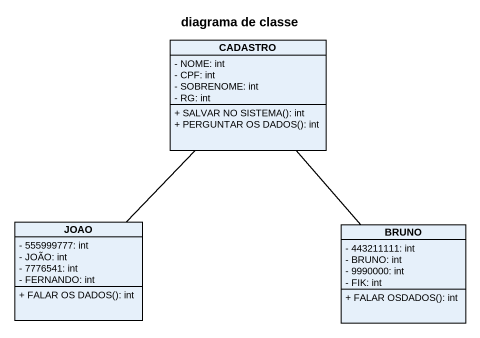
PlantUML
@startuml
title diagrama de classe
hide circle
hide empty members
skinparam classAttributeIconSize 0
class CADASTRO {
  - NOME: int
  - CPF: int
  - SOBRENOME: int
  - RG: int
  + SALVAR NO SISTEMA(): int
  + PERGUNTAR OS DADOS(): int
}
class JOAO {
  - 555999777: int
  - JOÃO: int
  - 7776541: int
  - FERNANDO: int
  + FALAR OS DADOS(): int
}
class BRUNO {
  - 443211111: int
  - BRUNO: int
  - 9990000: int
  - FIK: int
  + FALAR OSDADOS(): int
}
JOAO -up- CADASTRO
BRUNO -up- CADASTRO
@enduml
